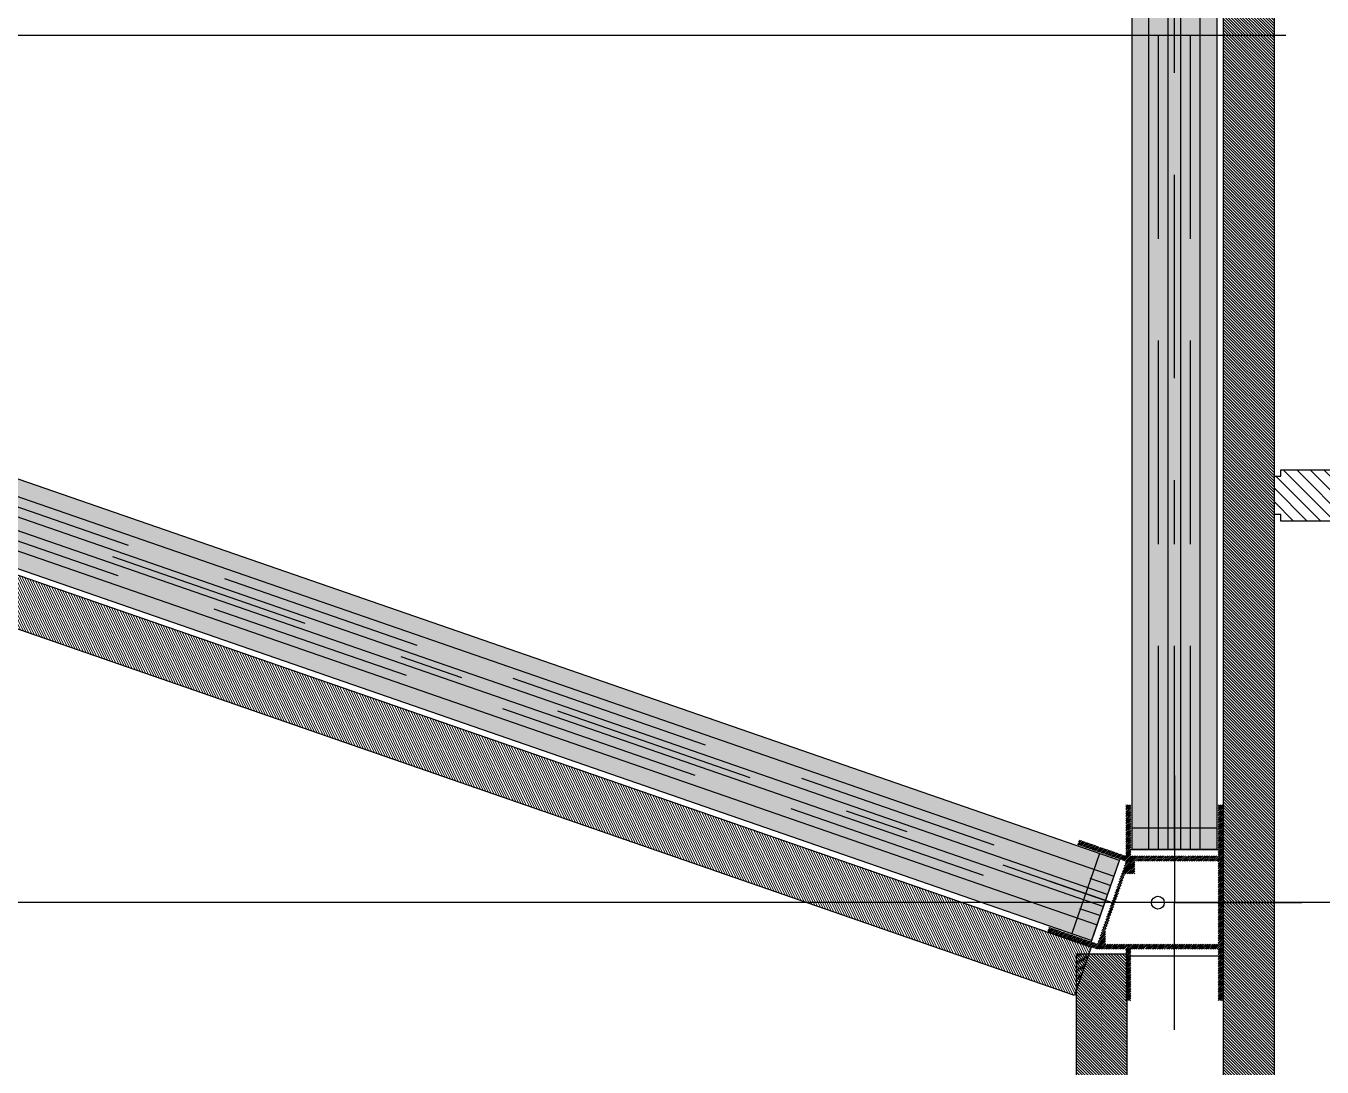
# Model space of a CAD drawing. Header units: millimetres. Extents: x 19 to 123, y 15 to 146.
# Drawn here: x 35.652 to 37.674, y 138.282 to 139.906 of the extents above; entities that cross this region are included whole.
import ezdxf
from ezdxf.enums import TextEntityAlignment as Align

# ---------------------------------------------------------------- set-up
doc = ezdxf.new("R2010")
doc.units = ezdxf.units.MM
for name, pattern in [('00 Ground$0$DASHDOT', [25.4, 12.7, -6.35, 0, -6.35]), ('00 Ground$0$DASHDOT2', [12.7, 6.35, -3.175, 0, -3.175]), ('00 Ground$0$HIDDEN', [9.525, 6.35, -3.175])]:
    doc.linetypes.add(name, pattern=pattern)
doc.layers.add('00 Ground$0$A-Panel Interior', color=6, linetype='Continuous', lineweight=0)
doc.layers.add('00 Ground$0$A-Proyecciones', color=252, linetype='Continuous', lineweight=0)
for name, color, linetype in [('00 Ground$0$A-Paneles', 7, 'Continuous'), ('00 Ground$0$A-Paneles-EXT', 5, 'Continuous'), ('00 Ground$0$E-PERFIL-ALZADO-EJES-GL1', 6, '00 Ground$0$DASHDOT'), ('00 Ground$0$E-PERFIL-ALZADO-GL1', 4, 'Continuous'), ('00 Ground$0$E-PERFIL-ALZADO-TEXTOS-GL1', 6, 'Continuous'), ('00 Ground$0$E-PERFIL-PLANTA-HXL2-EJES', 6, '00 Ground$0$DASHDOT'), ('00 Ground$0$E-PERFIL-PLANTA-HXL5', 4, 'Continuous'), ('00 Ground$0$E-PERFIL-PLANTA-HXL5-TEXTURAS', 6, 'Continuous'), ('00 Ground$0$EJES', 6, 'Continuous')]:
    doc.layers.add(name, color=color, linetype=linetype)
doc.styles.add('00 Ground$0$A10', font='arial.ttf', dxfattribs={"height": 0.1})
pattern_1 = [(45, (-13597.1444, 7821.7855), (-2.24506403, 2.24506403), [])]

# ---------------------------------------------------------------- blocks, each defined once
blk = doc.blocks.new('*U116')
h = blk.add_hatch()
h.set_pattern_fill('ANSI31', color=250)
h.set_pattern_definition(pattern_1)
h.paths.add_polyline_path([(0, 0), (4127.7, 0), (4127.7, 80), (0, 80)])
at = {"layer": '00 Ground$0$A-Paneles', "color": 4}
blk.add_lwpolyline([(0, 0), (4127.7, 0), (4127.7, 80), (0, 80)], close=True, dxfattribs=at)
blk = doc.blocks.new('*U87')
at = {"true_color": 0xffffff}
h = blk.add_hatch(color=7, dxfattribs=at)
h.dxf.hatch_style = 1
h.paths.add_polyline_path([(2.5397, 0.066), (2.5397, -0.066), (0, -0.066), (0, 0.066)])
at = {"layer": '00 Ground$0$E-PERFIL-ALZADO-EJES-GL1', "color": 251, "linetype": '00 Ground$0$HIDDEN', "ltscale": 0.05}
for p, q in [((0.033, -0.066), (0.033, 0.066)), ((0, 0.025), (2.5397, 0.025)), ((0, -0.025), (2.5397, -0.025))]:
    blk.add_line(p, q, dxfattribs=at)
at = {"layer": '00 Ground$0$E-PERFIL-ALZADO-EJES-GL1', "color": 251, "linetype": '00 Ground$0$DASHDOT2', "ltscale": 0.05}
blk.add_line((0, 0), (2.5397, 0), dxfattribs=at)
at = {"layer": '00 Ground$0$E-PERFIL-ALZADO-GL1', "color": 6, "ltscale": 0.05}
for p, q in [((0, 0.04), (2.5397, 0.04)), ((0, 0.01), (2.5397, 0.01)), ((0, -0.01), (2.5397, -0.01)), ((0, -0.04), (2.5397, -0.04))]:
    blk.add_line(p, q, dxfattribs=at)
at = {"layer": '00 Ground$0$E-PERFIL-ALZADO-GL1', "ltscale": 0.05}
blk.add_lwpolyline([(2.5397, 0.066), (2.5397, -0.066), (0, -0.066), (0, 0.066)], close=True, dxfattribs=at)
at = {"layer": '00 Ground$0$E-PERFIL-ALZADO-TEXTOS-GL1', "style": '00 Ground$0$A10'}
blk.add_attdef('TIPO_BARRA', text='', height=0.1, dxfattribs=at).set_placement((1.2698, 0.1564), align=Align.MIDDLE_CENTER)
blk = doc.blocks.new('*U88')
at = {"layer": '00 Ground$0$E-PERFIL-PLANTA-HXL5-TEXTURAS'}
h = blk.add_hatch(dxfattribs=at)
h.set_pattern_fill('ANSI31', color=256, scale=0.00061, angle=90)
h.set_pattern_definition([(135, (16.1473364, -37.2537986), (-0.00136948906, -0.00136948906), [])])
edge = h.paths.add_edge_path(flags=16)
edge.add_line((-0.0638, -0.068), (0, -0.068))
edge.add_line((0, -0.068), (0.0638, -0.068))
edge.add_arc((0.0638, -0.067), 0.001, 629.9989, 719.9989)
edge.add_line((0.0648, -0.067), (0.0648, 0.0606))
edge.add_arc((0.0638, 0.0606), 0.001, 359.9989, 449.9993)
edge.add_line((0.0638, 0.0616), (0.0458, 0.0616))
edge.add_arc((0.0458, 0.0626), 0.001, 539.9993, 629.9993, ccw=False)
edge.add_line((0.0448, 0.0626), (0.0448, 0.0765))
edge.add_arc((0.0438, 0.0765), 0.001, 359.9993, 430.8995)
edge.add_line((0.0441, 0.0774), (-0.0434, 0.1077))
edge.add_arc((-0.0438, 0.1068), 0.001, 430.8995, 449.9993)
edge.add_line((-0.0438, 0.1078), (-0.0638, 0.1078))
edge.add_arc((-0.0638, 0.1068), 0.001, 449.9993, 539.9996)
edge.add_line((-0.0648, 0.1068), (-0.0648, -0.067))
edge.add_arc((-0.0638, -0.067), 0.001, 539.9996, 629.9996)
edge = h.paths.add_edge_path()
edge.add_line((0.0867, 0.1161), (0.0733, 0.0773))
edge.add_arc((0.0742, 0.077), 0.001, 520.8995, 629.9989)
edge.add_line((0.0742, 0.076), (0.1183, 0.076))
edge.add_line((0.1183, 0.076), (0.1183, 0.0755))
edge.add_arc((0.1188, 0.0755), 0.0005, 539.9989, 719.9989)
edge.add_line((0.1193, 0.0755), (0.1193, 0.076))
edge.add_line((0.1193, 0.076), (0.1528, 0.076))
edge.add_line((0.1528, 0.076), (0.1528, 0.068))
edge.add_line((0.1528, 0.068), (0.0738, 0.068))
edge.add_arc((0.0738, 0.067), 0.001, 449.9989, 539.9989)
edge.add_line((0.0728, 0.067), (0.0728, 0.046))
edge.add_line((0.0728, 0.046), (0.0723, 0.046))
edge.add_arc((0.0723, 0.0455), 0.0005, 449.9989, 629.9989)
edge.add_line((0.0723, 0.045), (0.0728, 0.045))
edge.add_line((0.0728, 0.045), (0.0728, 0.0135))
edge.add_line((0.0728, 0.0135), (0.0723, 0.0135))
edge.add_arc((0.0723, 0.013), 0.0005, 449.9989, 629.9989)
edge.add_line((0.0723, 0.0125), (0.0728, 0.0125))
edge.add_line((0.0728, 0.0125), (0.0728, -0.019))
edge.add_line((0.0728, -0.019), (0.0723, -0.019))
edge.add_arc((0.0723, -0.0195), 0.0005, 449.9989, 629.9989)
edge.add_line((0.0723, -0.02), (0.0728, -0.02))
edge.add_line((0.0728, -0.02), (0.0728, -0.067))
edge.add_arc((0.0738, -0.067), 0.001, 539.9989, 629.9989)
edge.add_line((0.0738, -0.068), (0.1528, -0.068))
edge.add_line((0.1528, -0.068), (0.1528, -0.076))
edge.add_line((0.1528, -0.076), (0.1193, -0.076))
edge.add_line((0.1193, -0.076), (0.1193, -0.0755))
edge.add_arc((0.1188, -0.0755), 0.0005, 359.9989, 539.9989)
edge.add_line((0.1183, -0.0755), (0.1183, -0.076))
edge.add_line((0.1183, -0.076), (0, -0.076))
edge.add_line((0, -0.076), (-0.1183, -0.076))
edge.add_line((-0.1183, -0.076), (-0.1183, -0.0755))
edge.add_arc((-0.1188, -0.0755), 0.0005, 359.9996, 539.9996)
edge.add_line((-0.1193, -0.0755), (-0.1193, -0.076))
edge.add_line((-0.1193, -0.076), (-0.1528, -0.076))
edge.add_line((-0.1528, -0.076), (-0.1528, -0.068))
edge.add_line((-0.1528, -0.068), (-0.0738, -0.068))
edge.add_arc((-0.0738, -0.067), 0.001, 629.9996, 719.9996)
edge.add_line((-0.0728, -0.067), (-0.0728, -0.02))
edge.add_line((-0.0728, -0.02), (-0.0723, -0.02))
edge.add_arc((-0.0723, -0.0195), 0.0005, 629.9996, 809.9996)
edge.add_line((-0.0723, -0.019), (-0.0728, -0.019))
edge.add_line((-0.0728, -0.019), (-0.0728, 0.0125))
edge.add_line((-0.0728, 0.0125), (-0.0723, 0.0125))
edge.add_arc((-0.0723, 0.013), 0.0005, 629.9996, 809.9996)
edge.add_line((-0.0723, 0.0135), (-0.0728, 0.0135))
edge.add_line((-0.0728, 0.0135), (-0.0728, 0.045))
edge.add_line((-0.0728, 0.045), (-0.0723, 0.045))
edge.add_arc((-0.0723, 0.0455), 0.0005, 629.9996, 809.9996)
edge.add_line((-0.0723, 0.046), (-0.0728, 0.046))
edge.add_line((-0.0728, 0.046), (-0.0728, 0.067))
edge.add_arc((-0.0738, 0.067), 0.001, 359.9996, 449.9996)
edge.add_line((-0.0738, 0.068), (-0.1528, 0.068))
edge.add_line((-0.1528, 0.068), (-0.1528, 0.076))
edge.add_line((-0.1528, 0.076), (-0.1193, 0.076))
edge.add_line((-0.1193, 0.076), (-0.1193, 0.0755))
edge.add_arc((-0.1188, 0.0755), 0.0005, 539.9996, 719.9996)
edge.add_line((-0.1183, 0.0755), (-0.1183, 0.076))
edge.add_line((-0.1183, 0.076), (-0.0738, 0.076))
edge.add_arc((-0.0738, 0.077), 0.001, 629.9996, 719.9996)
edge.add_line((-0.0728, 0.077), (-0.0728, 0.1198))
edge.add_arc((-0.0718, 0.1198), 0.001, 520.8995, 539.9996, ccw=False)
edge.add_line((-0.0728, 0.1201), (-0.0569, 0.1659))
edge.add_line((-0.0569, 0.1659), (-0.0565, 0.1657))
edge.add_arc((-0.0563, 0.1662), 0.0005, 610.8995, 790.8995)
edge.add_line((-0.0561, 0.1666), (-0.0566, 0.1668))
edge.add_line((-0.0566, 0.1668), (-0.0456, 0.1985))
edge.add_line((-0.0456, 0.1985), (-0.0381, 0.1958))
edge.add_line((-0.0381, 0.1958), (-0.0639, 0.1212))
edge.add_arc((-0.063, 0.1209), 0.001, 520.8995, 610.8995)
edge.add_line((-0.0633, 0.1199), (0.0633, 0.0761))
edge.add_arc((0.0636, 0.077), 0.001, 610.8995, 700.8995)
edge.add_line((0.0646, 0.0767), (0.0904, 0.1513))
edge.add_line((0.0904, 0.1513), (0.098, 0.1487))
edge.add_line((0.098, 0.1487), (0.087, 0.1171))
edge.add_line((0.087, 0.1171), (0.0866, 0.1172))
edge.add_arc((0.0864, 0.1168), 0.0005, 430.8995, 610.8995)
edge.add_line((0.0862, 0.1163), (0.0867, 0.1161))
at = {"layer": '00 Ground$0$E-PERFIL-PLANTA-HXL2-EJES', "ltscale": 0.05}
for p, q in [((0, 0.098), (0.0336, 0.195)), ((0, 0), (0, 0.098)), ((-0.1985, 0), (0, 0)), ((0, 0), (0, -0.1985)), ((0.1985, 0), (0, 0))]:
    blk.add_line(p, q, dxfattribs=at)
at = {"layer": '00 Ground$0$EJES', "color": 240, "true_color": 0xed1f24}
blk.add_circle((-0.0001, 0.0259), 0.01, dxfattribs=at)
at = {"layer": 'Defpoints'}
for p, q in [((0.0336, 0.195), (0.0033, 0.1074)), ((-0.061, 0.1297), (0.0675, 0.0852)), ((-0.0828, 0.068), (-0.0828, -0.068)), ((0.0828, 0.068), (0.0828, -0.068))]:
    blk.add_line(p, q, dxfattribs=at)
blk = doc.blocks.new('*U153')
at = {"true_color": 0xffffff}
h = blk.add_hatch(color=7, dxfattribs=at)
h.dxf.hatch_style = 1
h.paths.add_polyline_path([(3.8446, 0.066), (3.8446, -0.066), (0, -0.066), (0, 0.066)])
at = {"layer": '00 Ground$0$E-PERFIL-ALZADO-EJES-GL1', "color": 251, "linetype": '00 Ground$0$HIDDEN', "ltscale": 0.05}
for p, q in [((3.8116, -0.066), (3.8116, 0.066)), ((0, 0.025), (3.8446, 0.025)), ((0, -0.025), (3.8446, -0.025))]:
    blk.add_line(p, q, dxfattribs=at)
at = {"layer": '00 Ground$0$E-PERFIL-ALZADO-EJES-GL1', "color": 251, "linetype": '00 Ground$0$DASHDOT2', "ltscale": 0.05}
blk.add_line((0, 0), (3.8446, 0), dxfattribs=at)
at = {"layer": '00 Ground$0$E-PERFIL-ALZADO-GL1', "color": 6, "ltscale": 0.05}
for p, q in [((0, 0.04), (3.8446, 0.04)), ((0, 0.01), (3.8446, 0.01)), ((0, -0.01), (3.8446, -0.01)), ((0, -0.04), (3.8446, -0.04))]:
    blk.add_line(p, q, dxfattribs=at)
at = {"layer": '00 Ground$0$E-PERFIL-ALZADO-GL1', "ltscale": 0.05}
blk.add_lwpolyline([(3.8446, 0.066), (3.8446, -0.066), (0, -0.066), (0, 0.066)], close=True, dxfattribs=at)
at = {"layer": '00 Ground$0$E-PERFIL-ALZADO-TEXTOS-GL1', "style": '00 Ground$0$A10'}
blk.add_attdef('TIPO_BARRA', text='', height=0.1, dxfattribs=at).set_placement((1.9223, 0.1564), align=Align.MIDDLE_CENTER)
blk = doc.blocks.new('00 Ground$0$Pata Arco')
at = {"layer": 'Defpoints'}
for p, q in [((-0.0978, 1.9), (-0.0978, -1.9)), ((0, 0), (-13.3283, 0)), ((2.7291, -1.3527), (-4.0978, -1.3527))]:
    blk.add_line(p, q, dxfattribs=at)
at = {"rotation": 89.99999999608256}
blk.add_blockref('*U87', (-0.1738, -1.2698), dxfattribs=at)
at = {"xscale": -1, "rotation": 160.9054899261241}
blk.add_blockref('*U153', (-3.9143, -0.0917), dxfattribs=at)
at = {"layer": '00 Ground$0$E-PERFIL-PLANTA-HXL5', "rotation": 90}
blk.add_blockref('*U88', (-0.1738, -1.3527), dxfattribs=at)
blk = doc.blocks.new('*U198')
at = {"layer": '00 Ground$0$A-Proyecciones'}
blk.add_blockref('00 Ground$0$Pata Arco', (-35.9822, 0), dxfattribs=at)
blk = doc.blocks.new('*U197')
at = {"layer": '00 Ground$0$A-Proyecciones', "color": 0, "linetype": 'ByBlock', "lineweight": -2}
blk.add_blockref('*U198', (0, 73), dxfattribs=at)
blk = doc.blocks.new('*U109')
at = {"layer": '00 Ground$0$A-Paneles-EXT'}
h = blk.add_hatch(dxfattribs=at)
h.set_pattern_fill('PAREDES', color=251, scale=0.5)
h.set_pattern_definition([(45, (-6e-13, 0.015), (-0.0106066, 0.0106066), [])])
h.paths.add_polyline_path([(0.3111, 0.03), (0.3011, 0.03), (0.3011, 0.04), (0.01, 0.04), (0.01, 0.03), (0, 0.03), (0, -0.03), (0.01, -0.03), (0.01, -0.04), (0.3011, -0.04), (0.3011, -0.03), (0.3111, -0.03)])
blk.add_lwpolyline([(0.3111, 0.03), (0.3011, 0.03), (0.3011, 0.04), (0.01, 0.04), (0.01, 0.03), (0, 0.03), (0, -0.03), (0.01, -0.03), (0.01, -0.04), (0.3011, -0.04), (0.3011, -0.03), (0.3111, -0.03)], close=True, dxfattribs=at)
blk = doc.blocks.new('*U90')
h = blk.add_hatch()
h.set_pattern_fill('ANSI31', color=250)
h.set_pattern_definition(pattern_1)
h.paths.add_polyline_path([(0, 0), (4795.6, 0), (4795.6, 80), (0, 80)])
at = {"layer": '00 Ground$0$A-Paneles', "color": 4}
blk.add_lwpolyline([(0, 0), (4795.6, 0), (4795.6, 80), (0, 80)], close=True, dxfattribs=at)
blk = doc.blocks.new('*U95')
h = blk.add_hatch()
h.set_pattern_fill('ANSI31', color=250)
h.set_pattern_definition(pattern_1)
h.paths.add_polyline_path([(0, 0), (2010, 0), (2010, 80), (0, 80)])
at = {"layer": '00 Ground$0$A-Paneles', "color": 4}
blk.add_lwpolyline([(0, 0), (2010, 0), (2010, 80), (0, 80)], close=True, dxfattribs=at)

msp = doc.modelspace()

# ---------------------------------------------------------------- block references
at = {"xscale": -1}
msp.add_blockref('*U109', (37.9109, 139.1738), dxfattribs=at)
at = {"layer": '00 Ground$0$A-Panel Interior', "yscale": 0.001, "zscale": 0.001}
for name, p, xscale, rotation in [('*U90', (37.5198, 141.1618), 0.001, 270), ('*U116', (33.4139, 139.8209), -0.001, 160.8850023910094), ('*U95', (37.2902, 138.4584), 0.001, 270)]:
    msp.add_blockref(name, p, dxfattribs=dict(at, xscale=xscale, rotation=rotation))
at = {"layer": '00 Ground$0$A-Proyecciones'}
msp.add_blockref('*U197', (73.5998, 66.8913), dxfattribs=at)

doc.saveas('drawing.dxf')
